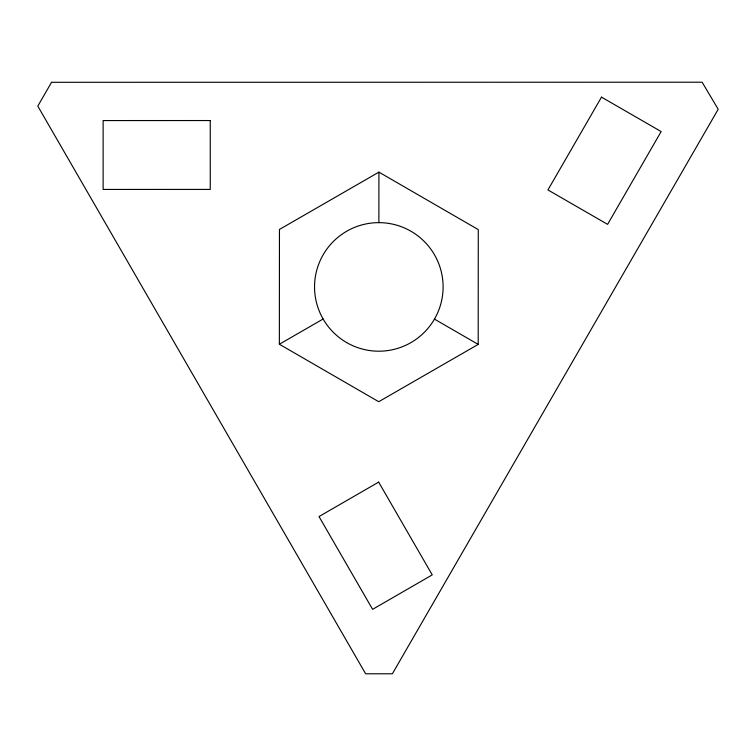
<?xml version="1.0" encoding="UTF-8"?>
<svg xmlns="http://www.w3.org/2000/svg" width="756" height="756" viewBox="0 0 756 756"><rect width="100%" height="100%" fill="white"/><g stroke="black" fill="none" stroke-linecap="round" stroke-linejoin="round"><path stroke-width="1.13" d="M279.361 344.235L279.455 229.446L378.917 172.132L478.283 229.607L478.189 344.396L378.728 401.71L279.361 344.235L323.124 319.013M378.879 222.642L378.917 172.132M434.464 319.108L478.189 344.396M51.55 82.3L37.8 106.133L365.639 673.785L392.373 673.785L718.2 109.27L702.135 82.215L51.55 82.3M601.502 97.137L547.939 189.936L607.597 224.362L661.15 131.563L601.502 97.137M378.661 482.111L319.013 516.556L372.604 609.336L432.243 574.891L378.661 482.111M210.253 120.544L103.118 120.563L103.128 189.435L210.262 189.416L210.253 120.544M346.635 342.562A64.279 64.279 0 0 0 443.101 286.978A64.279 64.279 0 0 0 346.73 231.223A64.279 64.279 0 0 0 346.635 342.562"/></g></svg>
